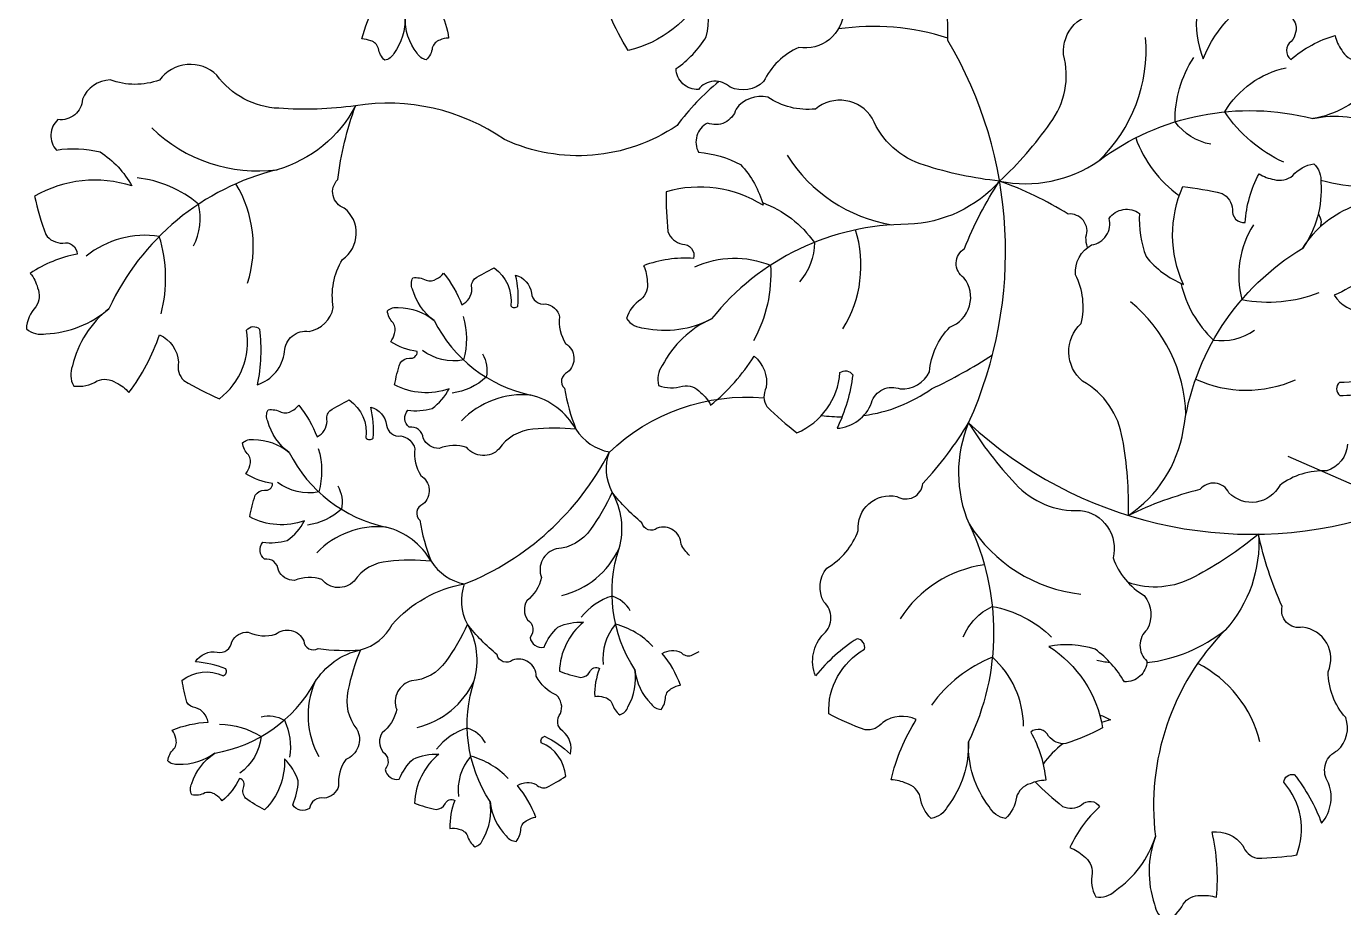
# Model space of a CAD drawing. Header units: millimetres. Extents: x 228.39 to 232.01, y 86.87 to 92.76.
# Drawn here: x 228.5864 to 228.919, y 88.8404 to 89.063 of the extents above; entities that cross this region are included whole.
import ezdxf

# ---------------------------------------------------------------- set-up
doc = ezdxf.new("R2010")
doc.units = ezdxf.units.MM
for name, color, linetype in [('62', 62, 'Continuous'), ('63', 63, 'Continuous'), ('CauleArvore', 253, 'Continuous')]:
    doc.layers.add(name, color=color, linetype=linetype)

msp = doc.modelspace()

# ---------------------------------------------------------------- linework, layer by layer
at = {"layer": '62'}
for points in [[(228.8191162087073, 89.06004232557042, 0.1141174530393284), (228.7914414783483, 89.06234564003071, -0.2620553651360283)], [(228.8854746218745, 89.03321239345765, -0.1876286218963192), (228.8764868552339, 89.03888289260424, -0.1520058651265381), (228.8811667088877, 89.05510764342274)], [(228.9038969788414, 89.02871644279392, -0.1413864367129372), (228.8890396367181, 89.04142023810618, -0.210122964771746), (228.9045430835892, 89.05254571720994, -0.210122964771746)], [(228.7612958085238, 89.04907361744876, 0.0624996626209866), (228.7507146656783, 89.03795690576494, -0.2620553651360283), (228.7071529217343, 89.03441707915654, 0.1928727074293483), (228.6695288516329, 89.0429547205724)], [(228.6695288516329, 89.0429547205724, -0.2043996860364353), (228.6497364057127, 89.02680759916473, 0.2279428046577944), (228.6072803936542, 88.99169888295765, 0.2279428046577944)], [(228.8321504698714, 89.02392094293582, 0.2043996860364329), (228.8571772709915, 89.02903266191753, -0.2279428046577942), (228.9112269367278, 89.03969889590233, -0.2279428046577942)], [(228.6285965100454, 89.00753806274284, 0.1876286218963192), (228.629891518688, 89.01808592804214, 0.152005865126538), (228.6143659667959, 89.02472677194865)], [(228.8321504698714, 89.02392094293582, -0.2043996860364367), (228.8090580321735, 89.01300262042615, 0.2279428046577933), (228.7594098867405, 88.98912383133003)], [(228.7722719607824, 89.01848823717317, -0.1487400713347152), (228.7854062299228, 89.00843643656897, -0.1876286218963192), (228.7816147116085, 88.99850875312171, -0.1876286218963192)], [(228.8962500904893, 89.01288277790134, 0.2101229647717458), (228.8933570442856, 88.99402108566986, 0.1413864367129372), (228.9128282109262, 88.9957533385259)], [(228.8646931616524, 88.93946457629461, 0.2043996860364367), (228.8785452874486, 88.96092591493374, -0.2279428046577933), (228.9087281836997, 89.00701417469172)], [(228.7552281916439, 89.00226372249843, -0.2101229647717458), (228.7743063811771, 89.00265848103801, -0.1413864367129372), (228.7700358588924, 88.98358258866783)], [(228.877930742983, 88.99811367333062, 0.1487400713347152), (228.8861734716692, 88.98377473525815, 0.1876286218963192), (228.8965126096954, 88.98623171198396, 0.1876286218963192)], [(228.6966935161339, 88.9896862376382, -0.1413864367129372), (228.6968240597473, 88.978740096991, -0.210122964771746), (228.686416963401, 88.9811658961445, -0.210122964771746)], [(228.7015970565021, 88.98026685066078, -0.1876286218963192), (228.7025246438659, 88.97438842876862, -0.1520058651265381), (228.6939631486239, 88.97037322982372)], [(228.7978706230678, 88.9647174793233, 0.1197327725187678), (228.8150062340769, 88.97143740361447, 0.03023788206227329), (228.8303628895742, 88.9800092347037, -0.1841083703680773)], [(228.6970683547069, 88.92215801884876, 0.1802530025354734), (228.7335386919186, 88.95535187857469, -0.2173875366482725), (228.7726805969625, 88.96916029091898, 0.2835782542006574)], [(228.787199447258, 88.96473777783214, 0.03334307076131927), (228.7923792253598, 88.96436136247495, 0.03023788206227329)], [(228.8243399935249, 88.96288339366741, 0.2043996860364353), (228.8244418027222, 88.93734009552203, -0.2279428046577944), (228.8242955362868, 88.88224823115212, -0.2279428046577944)], [(228.6601337265492, 88.95634063460295, -0.1413864367129372), (228.6602642701626, 88.94539449395575, -0.210122964771746), (228.6498571738163, 88.94782029310926, -0.210122964771746)], [(228.7400710513572, 88.9005365828331, -0.2279428046577942), (228.7360862809596, 88.9311297179093, 0.2043996860364329), (228.7343329722762, 88.94532621889697, -0.2049975904848279), (228.7336281442915, 88.955503621884, -0.2049975904848279)], [(228.6650372669174, 88.94692124762554, -0.1876286218963192), (228.6659648542812, 88.94104282573338, -0.1520058651265381), (228.6574033590392, 88.93702762678848)], [(228.8975188443933, 88.93473544985201, -0.2043996860364329), (228.8891695338689, 88.9105950385253, 0.2279428046577942), (228.8715079419733, 88.85841072014001, 0.2279428046577942)], [(228.6339788247696, 88.8794276822904, 0.2279428046577928), (228.6591894977117, 88.89721082820783, -0.2043996860364349), (228.6708234464858, 88.9055334460384, 0.2049975904848281), (228.6787899197633, 88.91190617053954, -0.1730102318134612), (228.6970683547069, 88.92215801884876, -0.1730102318134612)], [(228.7035112617725, 88.86719097979784, -0.2279428046577942), (228.6995264913749, 88.89778411487404, 0.2043996860364329), (228.6977731826915, 88.91198061586172, -0.2049975904848279), (228.6970683547069, 88.92215801884876, -0.2049975904848279)], [(228.7389179917327, 88.91536354716465, 0.1876286218963192), (228.7343040251688, 88.91912221379086, 0.1520058651265381), (228.7265271721213, 88.91374247587677)], [(228.8229880213561, 88.90877268852594, -0.1876286218963192), (228.8303117982184, 88.91647313021632, -0.152005865126538), (228.8453029247173, 88.90870076277535)], [(228.7445923270806, 88.90638738553889, 0.1413864367129372), (228.7351975351392, 88.91200636418993, 0.210122964771746), (228.7320590868919, 88.90179155638495, 0.210122964771746)], [(228.6352227645661, 88.88671647095877, -0.1413864367129372), (228.6457190439641, 88.88360790931353, -0.210122964771746), (228.6403274279907, 88.87438171654033, -0.210122964771746)], [(228.6456702665231, 88.8886189067742, -0.1876286218963192), (228.6515603823395, 88.88776873153942, -0.1520058651265381), (228.6528675196857, 88.87840324087935)], [(228.702358202148, 88.8820179441294, 0.1876286218963192), (228.6977442355841, 88.88577661075561, 0.1520058651265381), (228.6899673825366, 88.88039687284153)], [(228.7080325374959, 88.87304178250365, 0.1413864367129372), (228.6986377455545, 88.87866076115468, 0.210122964771746), (228.6954992973072, 88.8684459533497, 0.210122964771746)]]:
    msp.add_lwpolyline(points, format="xyb", dxfattribs=at)
for centre, radius, start, end in [((228.7141505119764, 89.06022993222435), 0.1049658643867444, 359.5821735404677, 54.45095799120666), ((228.7287015979382, 89.00613995358698), 0.1049658643867444, 335.6631018363221, 30.53188628706008), ((228.8305040241224, 89.05702850001673), 0.03866819170092113, 313.614132344748, 4.746641409419472), ((228.644931461826, 89.06517609618591), 0.03866819170092113, 226.0055660181356, 277.1380750828056), ((228.8953033451905, 89.04510040893088), 0.03055347511947142, 199.6128700170281, 234.4005470104001), ((228.8112969638474, 89.05100349148537), 0.03866819170092113, 212.1024550352077, 260.4901109255426), ((228.6131718361617, 89.0074477881775), 0.03055347511947142, 342.2726280196243, 31.13933741052608), ((228.6164215853731, 88.986533359966), 0.02370610377805731, 81.35543052559544, 128.8215374822393), ((228.5863382993846, 88.99943931049575), 0.03525592437372765, 345.1893495015026, 17.37937132104682), ((228.7665967849852, 89.0025976511607), 0.03055347511947142, 328.3695170366965, 17.23622642759876), ((228.8405789519971, 88.9636893165848), 0.03866819170092113, 1.975074499317318, 50.36273038965277), ((228.7211628716315, 89.00471372386468), 0.03559504258891227, 206.6972816068433, 258.060352377721), ((228.8944282974645, 89.00165613579036), 0.03055347511947142, 245.2289589972623, 294.095668388164), ((228.7118474768743, 88.94832266516303), 0.02165418735251583, 84.82956208829077, 135.9620711529593), ((228.7093474174233, 88.95221417360781), 0.01822652723244424, 29.65507171034712, 75.86352789572805), ((228.8958857242951, 89.03968860895264), 0.1049658643867444, 227.0304562442677, 286.8020835885392), ((228.7361000087672, 88.96822996286689), 0.01296417636406003, 212.6682055185941, 259.0081804686739), ((228.6846030820468, 88.97136812082944), 0.03559504258891227, 206.6972816068433, 258.060352377721), ((228.6752876872896, 88.91497706212778), 0.02165418735251583, 84.82956208829077, 135.9620711529593), ((228.6727876278385, 88.91886857057257), 0.01822652723244424, 29.65507171034712, 75.86352789572805), ((228.8571270441987, 88.95800175177327), 0.03866819170092113, 212.2986277218999, 263.4311367865714), ((228.7164656720638, 88.94029135184955), 0.02165418735251583, 283.8377702129154, 334.9702792775901), ((228.6995402191825, 88.93488435983164), 0.01296417636406003, 212.6682055185941, 259.0081804686739), ((228.832716444284, 88.8968024545579), 0.03055347511947142, 98.29736539418016, 147.1640747850824), ((228.8649130550459, 88.9407090267124), 0.03866819170092113, 276.5737147846837, 308.8510530801119), ((228.8435766259246, 88.87099100621643), 0.03525592437372765, 112.0573314836596, 144.2473533032041), ((228.8144993473376, 88.88602694732177), 0.02370610377805731, 0.6151653224673972, 48.08127227911143), ((228.8649130550459, 88.9407090267124), 0.03866819170092113, 257.7185440154414, 262.7330235547149), ((228.8682411072727, 88.87490511014033), 0.03055347511947142, 13.98560601692947, 62.85231540783141), ((228.6792168671239, 88.88897624841753), 0.02165418735251583, 157.6491857757407, 208.7816948404098), ((228.6799058824791, 88.90694574881431), 0.02165418735251583, 283.8377702129154, 334.9702792775901)]:
    msp.add_arc(centre, radius, start, end, dxfattribs=at)
at = {"layer": '63'}
for points in [[(228.854366124917, 89.00714500855504, -0.08379440785387525), (228.8539703358732, 89.00979329171787, 0.5541101838924969), (228.8494486501538, 89.01559603449884, 0.05360560279891149), (228.8321504698714, 89.02392094293582, 0.05303807838268959), (228.8449236272586, 89.03852596227668, 0.2299676780149515), (228.8483143135344, 89.05592412203349, -0.453009155801419), (228.8584515077965, 89.06637689841699, 0.1775881189196565), (228.8662662276584, 89.07599174050483, -0.3028472262875298), (228.8744968816027, 89.07836307051254, 0.4445358973400413), (228.8823863545481, 89.07988967500461, -0.4200628682774436), (228.8885975411031, 89.07531441927766, 0.1027662192553072), (228.8819867091462, 89.06649025167583, 0.1249756271620583), (228.8835724268401, 89.05484297589697, -0.2129696122085104), (228.9011076298223, 89.07222107393042, -0.03433418913963267), (228.9067989218752, 89.06392530859951, -0.263361124047625), (228.905785126529, 89.05922530668147, 0.4961733732722903), (228.9056836084633, 89.05463949953081, -0.105188829234163), (228.9168874317294, 89.06072197969445, 0.1018354407082667), (228.9185332457045, 89.05701014394307, 0.2548810045278109), (228.9225510981206, 89.05430448968106, -0.1744881383592944)], [(228.7927522793419, 89.06686488834042, -0.4530091558014004), (228.7814591594868, 89.05767311562946, 0.1775881189196833), (228.7725707582076, 89.04904111947597, -0.3028472262875391), (228.7641187980816, 89.04765142872449, 0.4445358973400543), (228.7561047322608, 89.04706062109854, -0.4200628682774251), (228.7504729854036, 89.05233273933739, 0.1027662192553072), (228.758073077908, 89.06032070697323, 0.1249756271620594), (228.7578642727773, 89.07207357615869, -0.2129696122085123), (228.7384120088054, 89.0568718966048, -0.03433418913963757), (228.7337329028072, 89.0657778774443, -0.2633611240476315)], [(228.6908315057877, 89.06684895905777, -0.105188829234163), (228.6930313282197, 89.06005721777254, 0.1018354407082667), (228.690819086682, 89.05953173581317, 0.2548810045278109), (228.6889175643818, 89.05759719963886, -0.1744881383592944), (228.6874055717159, 89.05456654568997, -0.2361518438993939), (228.6850796300186, 89.05623246489355, -0.172045804718615), (228.6820378255287, 89.06532910817346, -0.1720458047186181), (228.6791913874429, 89.05616945295391, -0.2361518438993874), (228.6769016293798, 89.05445413969241, -0.174488138359288), (228.6753251264366, 89.05745174267638, 0.2548810045278096), (228.6733826401824, 89.0593451429036, 0.1018354407082642), (228.6711596598621, 89.05982316215598, -0.08115707204633878), (228.674621135905, 89.06840443242808, 0.2683901017028241)], [(228.9262017804176, 89.04801311059141, -0.172045804718615), (228.9112269367278, 89.03969889590233, -0.1720458047186181), (228.928237625083, 89.03769674927646, -0.2361518438993874)], [(228.9200384294609, 88.95743910269385, -0.302847226287535), (228.9147497916847, 88.95070135968682, 0.1775881189196651), (228.9029039918691, 88.94706927190944, -0.5077713489282355), (228.8900519397876, 88.94517679589543, 0.5541101838924959), (228.8827421482717, 88.946004088783, 0.05360560279891149), (228.8646931616524, 88.93946457629461, 0.05303807838268965), (228.8631897522807, 88.95880882349755, 0.2299676780149539), (228.8531274832683, 88.97340140581412, -0.4530091558014004), (228.8527477958757, 88.98795747256014, 0.1775881189196833), (228.8513424700699, 89.000267634796, -0.3028472262875391), (228.8554047890447, 89.00780848586889, 0.4445358973400543), (228.8598321638835, 89.01451465144001, -0.4200628682774251), (228.8674464510962, 89.01575337401992, 0.1027662192553072), (228.8691287809287, 89.00485664059374, 0.1249756271620594), (228.8785618796261, 88.9978430692754, -0.2129696122085123), (228.8784075097407, 89.02253026848527, -0.03433418913963757), (228.888317083477, 89.02079508088143, -0.2633611240476315), (228.8909669177012, 89.01678307669177, 0.4961733732723008), (228.8941732443674, 89.01350292388274, -0.1051888292341653), (228.8976629399193, 89.02576441831344, 0.1018354407082685), (228.9014668597746, 89.02434434013948, 0.2548810045278082), (228.9062108451661, 89.0253232709989, -0.1744881383592801), (228.9114668562981, 89.02831538456613, -0.2361518438994192), (228.9132606155707, 89.02353171599675, -0.1720458047186142), (228.9087281836997, 89.00701417469172, -0.1720458047186181), (228.9220573978184, 89.01777076152986, -0.2361518438993757)], [(228.9244495045851, 89.02240222122042, -0.05521114289692754), (228.9132916809248, 89.0240614913495, 0.2683901017028241)], [(228.9126238340969, 89.01569486357297, -0.1165430605391474), (228.9133281185653, 89.01356343403808, -0.004008262913707361), (228.9131512412681, 89.0124009772135, -0.2816703646801006)], [(228.9303382758044, 89.00436555712471, -0.08115707204633917), (228.9166718279957, 88.9950784039491, 0.2683901017028146), (228.9241393699797, 88.99106044513447, -0.263361124047613)], [(228.934427429712, 88.98184498156643, -0.2816703646801013), (228.917946250267, 88.97308146854738, 0.4476480907887236), (228.9180572719637, 88.96980163084123, 0.08047336285184782), (228.9319737033882, 88.97194307376473, -0.2990547326261498)], [(228.7538632820918, 88.92937385699221, -0.08789902130899625), (228.751744678647, 88.93217914358604, 0.5077713489282268), (228.7457261665208, 88.9362656598859, -0.5541101838924969), (228.7418390791776, 88.9376301338415, -0.05360560279891149), (228.7343329722762, 88.94532621889697, -0.05303807838268959), (228.7288603055212, 88.93593964239842, -0.2299676780149515), (228.7202305269968, 88.93103477150656, 0.453009155801419), (228.7164914184424, 88.92378842375103, -0.1775881189196565), (228.7127825859554, 88.91792439130522, 0.3028472262875298), (228.7129928345346, 88.91313235143907, -0.4445358973400413), (228.7135905709464, 88.90867217060033, 0.4200628682774436), (228.7171276394837, 88.90619183842414, -0.1027662192553072), (228.7206316440871, 88.91127573461671, -0.1249756271620583), (228.727097012583, 88.91251275942344, 0.2129696122085104), (228.7210022943872, 88.90010357529168, 0.03433418913963267), (228.7264214182474, 88.89856321232743, 0.263361124047625), (228.7287352391297, 88.89994015629911, -0.4961733732722903), (228.731151262243, 88.90081248384594, 0.105188829234163), (228.7299222663255, 88.8937799496333, -0.1018354407082667), (228.7321862376461, 88.8935688151511, -0.2548810045278109), (228.7343394733099, 88.89191902927286, 0.1744881383592944), (228.7362601994633, 88.88912944216659, 0.2361518438993939), (228.7383304778365, 88.89110409125684, 0.172045804718615), (228.7400710513572, 88.9005365828331, 0.1720458047186181), (228.7441697338413, 88.89186465712932, 0.2361518438993874), (228.746676755434, 88.89048620353718, 0.174488138359288), (228.7478188304984, 88.89367472195912, -0.2548810045278096), (228.7494776235927, 88.89582102639656, -0.1018354407082642), (228.7516119758012, 88.89660504461082, 0.08115707204633878), (228.7469851288841, 88.90461830259271, -0.2683901017028241), (228.7517293960463, 88.90482405289643, 0.2633611240475965), (228.7543187292207, 88.9040857470732, 0.01359188383691224), (228.7562837346601, 88.90514530607052, 0.2816703646801006)], [(228.9065532812639, 88.87401935562394, -0.08047336285184804), (228.9134510309084, 88.86174442624619, 0.299054732626132), (228.9149019145803, 88.8724827577355, -0.4445358973400594), (228.9175062158052, 88.88008485742972, 0.3028472262875131), (228.9195478213214, 88.88840343406716, -0.1775881189196616), (228.9151005342367, 88.89996789136006, 0.5077713489282268), (228.9086633000731, 88.91125145128119, -0.5541101838924969), (228.9035035841594, 88.91649499943269, -0.05360560279891149), (228.8975188443933, 88.93473544985201, -0.05303807838268959), (228.8813650078073, 88.92398771971303, -0.2180849490682808), (228.8645289929559, 88.92257698777298, 0.453009155801419)], [(228.8574250241762, 88.88912344066111, -0.03141369572532032), (228.860120922683, 88.88781226546843, 0.01899843887319681), (228.8579070919291, 88.88718353850284, 0.03433418913963267)], [(228.8480960545694, 88.8818197178676, 0.05910347658363043), (228.8431440437537, 88.87668000420224, 0.03433418913963267)], [(228.8411248736839, 88.87216419531696, 0.03174146131471042), (228.8480713548448, 88.86597727625737, 0.263361124047625), (228.8528637115336, 88.86636601318725, -0.4961733732722903), (228.8574232338435, 88.8658653242161, 0.105188829234163), (228.8499241320197, 88.85555582895421, -0.1018354407082667), (228.8533881041508, 88.85343749815829, -0.2548810045278109), (228.8555435407238, 88.84909954977195, 0.1744881383592944), (228.8564301339679, 88.84311687904408, 0.2361518438993939), (228.8613018872091, 88.84465541005335, 0.172045804718615), (228.8715079419733, 88.85841072014001, 0.1720458047186181), (228.8712622130706, 88.84128437415683, 0.2361518438993874), (228.874198200951, 88.83710334169152, 0.174488138359288), (228.8785359887158, 88.84131783975482, -0.2548810045278096), (228.8828829299446, 88.84345508213141, -0.1018354407082642), (228.8869214094204, 88.84303423559214, 0.08115707204633878), (228.8858024947036, 88.85951971525377, -0.2683901017028241), (228.893570997801, 88.85611993056283, 0.2633611240475965), (228.8971422086823, 88.85290057474616, 0.03433418913963283), (228.9071702824738, 88.8537057229872, 0.2816703646801006), (228.9039031250142, 88.87208381098532, -0.447648090788793), (228.9065532812639, 88.87401935562394, -0.08047336285184804)]]:
    msp.add_lwpolyline(points, format="xyb", dxfattribs=at)
for points in [[(228.5983684462928, 88.97215869196721, 0.1744881383592826), (228.6042739793192, 88.9734637116197, -0.2548810045278165), (228.6090953598564, 88.97299681469565, -0.1018354407082663), (228.6123096382716, 88.97051591918077, 0.08115707204633889), (228.6200236154152, 88.98512815947599, -0.268390101702822), (228.6248450737241, 88.97815236446075, 0.2633611240476109), (228.6261907738835, 88.97353642575727, 0.034334189139633), (228.6351448144015, 88.96894995804676, 0.2816703646800977), (228.6420261752311, 88.9863014798666, -0.4476480907887908), (228.6452980889418, 88.98655493965713, -0.0804733628518486), (228.6447134570025, 88.9724868535441, 0.2990547326261485), (228.6515924703105, 88.98085918909115, -0.4445358973400563), (228.657804081517, 88.98595724664769, 0.3028472262875256), (228.6639136383392, 88.99196059452971, -0.1775881189196615), (228.6662093894811, 89.00413616686075, 0.5077713489282397), (228.6666646507006, 89.01711882627214, -0.5541101838924329), (228.6650316676727, 89.02429174980148, -0.0536056027989116), (228.6695288516329, 89.0429547205724, -0.05303807838268965), (228.6501372124335, 89.04230320791089, -0.229967678014949), (228.6345185772952, 89.0506847920548, 0.4530091558014059), (228.620010214982, 89.04944759173989, -0.1775881189196614), (228.6076201358852, 89.04947881463451, 0.3028472262875249), (228.6005764045247, 89.04460513851909, -0.4445358973400437), (228.5944026998373, 89.03946124164385, 0.420062868277418), (228.5940161902248, 89.03175654088994, -0.1027662192553043), (228.6050322871685, 89.03129324708225, -0.1249756271620578), (228.6130488910405, 89.0226962943644, 0.2129696122085104), (228.5884969029594, 89.0201114314751, 0.03433418913963278), (228.5913205438166, 89.01045547062358, 0.2633611240475967), (228.595601708765, 89.00826699496277, -0.4961733732722993), (228.5992172638637, 89.00544428448006, 0.1051888292341508), (228.587418503293, 89.00061608919462, -0.1018354407082692), (228.5892517459047, 88.99699315532652, -0.2548810045278139), (228.5888050538558, 88.9921698608885, 0.1744881383592873), (228.5864143949502, 88.98661439991609, 0.2361518438993992), (228.5913675076774, 88.98536230901605, 0.1720458047186156), (228.6072803936542, 88.99169888295765, 0.1720458047186174), (228.598068644433, 88.97725880727519, 0.2361518438993921)], [(228.7424406369052, 88.98679645739072, 0.1720458047186142), (228.7594098867405, 88.98912383133003, 0.1720458047186181), (228.7469983379145, 88.9773202062442, 0.2361518438993757), (228.7460638970838, 88.97229747017272, 0.1744881383592802), (228.7521099893865, 88.97214527133521, -0.2548810045278265), (228.7566779337001, 88.97053356795978, -0.1018354407082649), (228.759201933371, 88.96735302493272, 0.08115707204633917), (228.7702009575364, 88.97968365659645, -0.2683901017028146), (228.7732050144346, 88.97175372478897, 0.263361124047613), (228.7734021689948, 88.96694967138453, 0.034334189139631), (228.7809918469994, 88.96034608785413, 0.2816703646801013), (228.7918408442641, 88.97553581117894, -0.4476480907887236), (228.7950778036553, 88.9749956675915, -0.08047336285184782), (228.7911300091543, 88.96148020385675, 0.2990547326261498), (228.7998192020684, 88.96795436427378, -0.4445358973400735), (228.807073799501, 88.97141053567015, 0.302847226287535), (228.8144468562296, 88.9757699972004, -0.1775881189196651), (228.8196009053918, 88.98703724229969, 0.5077713489282355), (228.8231623121496, 88.99953016389858, -0.5541101838924959), (228.8233006853509, 89.0068853198034, -0.05360560279891149), (228.8321504698714, 89.02392094293582, -0.05303807838268965), (228.8131703931106, 89.02794795494779, -0.2299676780149539), (228.8000232636243, 89.0398368448293, 0.4530091558014004), (228.7856426710504, 89.04212197039556, -0.1775881189196833), (228.773623080953, 89.04512937605237, 0.3028472262875391), (228.7656146561681, 89.04209095494585, -0.4445358973400543), (228.7583858404179, 89.0385811789585, 0.4200628682774251), (228.7561593629408, 89.03119507027859, -0.1027662192553072), (228.7667414055178, 89.02809839336248, -0.1249756271620594), (228.7724574682073, 89.01782706623284, 0.2129696122085123), (228.7480036762126, 89.0212173010292, 0.03433418913963757), (228.7484244525903, 89.01116576010772, 0.2633611240476315), (228.752054345547, 89.00801271774259, -0.4961733732723008), (228.7548857343172, 89.00440395468952, 0.1051888292341653), (228.7422725145051, 89.00255222396116, -0.1018354407082685), (228.7431815281448, 88.99859493669729, -0.2548810045278082), (228.7415889778376, 88.99402027971108, 0.1744881383592801), (228.7379334866988, 88.98920200396624, 0.2361518438994192)], [(228.7105409709719, 88.99233160248535, 0.08047336285184804), (228.7099432746123, 89.00019384453968, -0.299054732626132), (228.7139542306097, 88.99564036797663, 0.4445358973400594), (228.7175287052952, 88.99290657342424, -0.3028472262875131), (228.7210634697815, 88.98966415294403, 0.1775881189196616), (228.7225824394098, 88.98289399443698, -0.5077713489282268), (228.723086860734, 88.97563674545337, 0.5541101838924969), (228.7223108475221, 88.97159087834184, 0.05360560279891149), (228.7251866297365, 88.96123224703017, 0.05303807838268959), (228.7143211876304, 88.96122402434666, 0.2299676780149515), (228.7057410667597, 88.95623279587153, -0.453009155801419), (228.6975973859477, 88.95664625857475, 0.1775881189196565), (228.6906636330392, 88.95639055259684, -0.3028472262875298), (228.6866277601391, 88.95898276795786, 0.4445358973400413), (228.683073619208, 88.96174294624451, -0.4200628682774436), (228.6827091585528, 88.96604760302215, 0.1027662192553072), (228.6888656274407, 88.96651870766993, 0.1249756271620583), (228.6931869798745, 88.97148430262955, -0.2129696122085104), (228.6793962725934, 88.97245889658981, -0.03433418913963267), (228.6807909182051, 88.97791733822554, -0.263361124047625), (228.6831448778594, 88.97922447850989, 0.4961733732722903), (228.6851141209611, 88.98087378279939, -0.105188829234163), (228.6784178762398, 88.98334911612027, 0.1018354407082667), (228.6793742264714, 88.98541201169323, 0.2548810045278109), (228.6790314860471, 88.98810287517348, -0.1744881383592944), (228.6775866882516, 88.9911661323468, -0.2361518438993939), (228.6803347212237, 88.99196212628941, -0.172045804718615), (228.6893625202405, 88.98872170371979, -0.1720458047186181), (228.6839293342999, 88.9966262583595, -0.2361518438993874), (228.6839990613812, 88.9994864034094, -0.174488138359288), (228.687329302339, 88.99886957252266, 0.2548810045278096), (228.6900187061755, 88.99922358420599, 0.1018354407082642), (228.6917699391118, 89.00067386938944, -0.08115707204633878), (228.696368177546, 88.99264416085296, 0.2683901017028241), (228.6989324744298, 88.99664100780845, -0.2633611240475965), (228.6995968687701, 88.9992502839413, -0.03433418913963283), (228.7045199881917, 89.00198935616271, -0.2816703646801006), (228.7087049062146, 88.99241054523571, 0.447648090788793)], [(228.6739811813872, 88.9589859994501, 0.08047336285184804), (228.6733834850276, 88.96684824150444, -0.299054732626132), (228.677394441025, 88.96229476494139, 0.4445358973400594), (228.6809689157105, 88.95956097038899, -0.3028472262875131), (228.6845036801968, 88.95631854990879, 0.1775881189196616), (228.6860226498252, 88.94954839140172, -0.5077713489282268), (228.6865270711493, 88.94229114241813, 0.5541101838924969), (228.6857510579374, 88.9382452753066, 0.05360560279891149), (228.6886268401518, 88.92788664399492, 0.05303807838268959), (228.6777613980456, 88.92787842131142, 0.2299676780149515), (228.669181277175, 88.92288719283628, -0.453009155801419), (228.661037596363, 88.9233006555395, 0.1775881189196565), (228.6541038434545, 88.9230449495616, -0.3028472262875298), (228.6500679705544, 88.92563716492262, 0.4445358973400413), (228.6465138296233, 88.92839734320927, -0.4200628682774436), (228.6461493689681, 88.9327019999869, 0.1027662192553072), (228.652305837856, 88.93317310463469, 0.1249756271620583), (228.6566271902898, 88.9381386995943, -0.2129696122085104), (228.6428364830087, 88.93911329355457, -0.03433418913963267), (228.6442311286204, 88.9445717351903, -0.263361124047625), (228.6465850882747, 88.94587887547465, 0.4961733732722903), (228.6485543313764, 88.94752817976415, -0.105188829234163), (228.641858086655, 88.95000351308502, 0.1018354407082667), (228.6428144368867, 88.95206640865797, 0.2548810045278109), (228.6424716964623, 88.95475727213824, -0.1744881383592944), (228.6410268986669, 88.95782052931155, -0.2361518438993939), (228.643774931639, 88.95861652325416, -0.172045804718615), (228.6528027306558, 88.95537610068455, -0.1720458047186181), (228.6473695447152, 88.96328065532425, -0.2361518438993874), (228.6474392717965, 88.96614080037415, -0.174488138359288), (228.6507695127543, 88.96552396948742, 0.2548810045278096), (228.6534589165908, 88.96587798117075, 0.1018354407082642), (228.6552101495271, 88.9673282663542, -0.08115707204633878), (228.6598083879613, 88.95929855781772, 0.2683901017028241), (228.6623726848451, 88.9632954047732, -0.2633611240475965), (228.6630370791854, 88.96590468090605, -0.03433418913963283), (228.6679601986069, 88.96864375312747, -0.2816703646801006), (228.6721451166299, 88.95906494220047, 0.447648090788793)], [(228.8148652179774, 88.86295286988836, -0.1744881383592826), (228.8121217751646, 88.86834285301927, 0.2548810045278165), (228.808698514845, 88.8717699497216, 0.1018354407082663), (228.804740661469, 88.87267649532973, -0.08115707204633889), (228.8111259723992, 88.88791627269498, 0.268390101702822), (228.8026756661369, 88.88720881217102, -0.2633611240476109), (228.798255829993, 88.88531597105397, -0.034334189139633), (228.7890257441591, 88.8893179759459, -0.2816703646800977), (228.798055574686, 88.90565476256344, 0.4476480907887908), (228.7961729258348, 88.90834275335558, 0.0804733628518486), (228.7856791387245, 88.89895482102352, -0.2990547326261485), (228.78777559411, 88.9095859875362, 0.4445358973400563), (228.787767187556, 88.91762179701384, -0.3028472262875256), (228.7885227885323, 88.92615385054867, 0.1775881189196615), (228.7964679901456, 88.9356611533322, -0.5077713489282397), (228.8062056526724, 88.94425967859435, 0.5541101838924329), (228.8127828061367, 88.94755490511692, 0.0536056027989116), (228.8243399935249, 88.96288339366741, 0.05303807838268965), (228.836154874288, 88.9474928533215, 0.229967678014949), (228.8525495499933, 88.94075435757962, -0.4530091558014059), (228.8608101070391, 88.92876325925947, 0.1775881189196614), (228.8687047140738, 88.91921390249256, -0.3028472262875249), (228.8694150002765, 88.91067795709284, 0.4445358973400437), (228.8693639247123, 88.90264230553757, -0.420062868277418), (228.8636588984259, 88.8974495723017, 0.1027662192553043), (228.8563033797797, 88.90566330339493, 0.1249756271620578), (228.8445713723821, 88.90639373894659, -0.2129696122085104), (228.8581710595207, 88.8857896096366, -0.03433418913963278), (228.8489198536695, 88.88183667174735, -0.2633611240475967), (228.8445101305803, 88.88375295494917, 0.4961733732722993), (228.8400333832029, 88.88475228775641, -0.1051888292341508), (228.8437993107276, 88.8725727963632, 0.1018354407082692), (228.8398366995052, 88.87168727923427, 0.2548810045278139), (228.8363952899963, 88.86827840792326, -0.1744881383592873), (228.8336232657327, 88.8629030681107, -0.2361518438993992), (228.8295098994186, 88.86593312997071, -0.1720458047186156), (228.8242955362868, 88.88224823115212, -0.1720458047186174), (228.8189946155475, 88.865961047579, -0.2361518438993921)], [(228.6367857100006, 88.90072743674399, 0.08047336285184804), (228.6290977363858, 88.9024787655989, -0.299054732626132), (228.6346327945363, 88.90496574129116, 0.4445358973400594), (228.63830043742, 88.90757321087102, -0.3028472262875131), (228.6424422814993, 88.90999250377733, 0.1775881189196616), (228.6493590272702, 88.9094439211645, -0.5077713489282268), (228.6564414511964, 88.90778218261346, 0.5541101838924969), (228.6600775705968, 88.90584572375894, 0.05360560279891149), (228.6708234464858, 88.9055334460384, 0.05303807838268959), (228.6676218587251, 88.89515039563956, 0.2299676780149515), (228.6698559731053, 88.8854788100001, -0.453009155801419), (228.667055471904, 88.87782063256697, 0.1775881189196565), (228.6652516703348, 88.8711207359378, -0.3028472262875298), (228.6615830011226, 88.8680306361408, 0.4445358973400413), (228.6578961579595, 88.86545038626473, -0.4200628682774436), (228.6536759220528, 88.8663737011808, 0.1027662192553072), (228.655044341314, 88.8723946211672, 0.1249756271620583), (228.6515767580227, 88.87798989473313, -0.2129696122085104), (228.646572139985, 88.86510241092137, -0.03433418913963267), (228.6417692078864, 88.86804714600781, -0.263361124047625), (228.6412157073512, 88.87068217521721, 0.4961733732722903), (228.6402216724075, 88.87305072278139, -0.105188829234163), (228.6358788470157, 88.86738443334, 0.1018354407082667), (228.6341904862443, 88.86890745067946, 0.2548810045278109), (228.6315184512495, 88.86937483302184, -0.1744881383592944), (228.6281651122774, 88.8688993302161, -0.2361518438993939), (228.6282163522346, 88.8717598661867, -0.172045804718615), (228.6339788247696, 88.8794276822904, -0.1720458047186181), (228.6248221155432, 88.87657178144131, -0.2361518438993874), (228.6221101873956, 88.87748322935252, -0.174488138359288), (228.6236831844434, 88.88048267354559, 0.2548810045278096), (228.6241393673042, 88.88315664334073, 0.1018354407082642), (228.6232710751233, 88.88525812201038, -0.08115707204633878), (228.6323007263221, 88.88727936299232, 0.2683901017028241), (228.6292396645323, 88.8909098319445, -0.2633611240475965), (228.6269430647482, 88.89231531094072, -0.03433418913963283), (228.6257804062731, 88.89782782821898, -0.2816703646801006), (228.6361679513364, 88.89899661613404, 0.447648090788793)], [(228.7172844351203, 88.88367909189152, -0.08047336285184804), (228.7237789072438, 88.87920763542894, 0.299054732626132), (228.7218610590003, 88.88496469847688, -0.4445358973400594), (228.7212963536812, 88.88942918163117, 0.3028472262875131), (228.7202720813802, 88.89411519452031, -0.1775881189196616), (228.7151848890623, 88.8988335405508, 0.5077713489282268), (228.7091663769361, 88.90292005685066, -0.5541101838924969), (228.7052792895929, 88.90428453080624, -0.05360560279891149), (228.6977731826915, 88.91198061586172, -0.05303807838268959), (228.6923005159365, 88.90259403936318, -0.2299676780149515), (228.6836707374121, 88.89768916847132, 0.453009155801419), (228.6799316288577, 88.89044282071579, -0.1775881189196565), (228.6762227963707, 88.88457878826998, 0.3028472262875298), (228.6764330449499, 88.87978674840383, -0.4445358973400413), (228.6770307813617, 88.87532656756508, 0.4200628682774436), (228.680567849899, 88.87284623538889, -0.1027662192553072), (228.6840718545024, 88.87793013158146, -0.1249756271620583), (228.6905372229982, 88.87916715638819, 0.2129696122085104), (228.6844425048025, 88.86675797225644, 0.03433418913963267), (228.6898616286626, 88.86521760929219, 0.263361124047625), (228.692175449545, 88.86659455326387, -0.4961733732722903), (228.6945914726583, 88.8674668808107, 0.105188829234163), (228.6933624767408, 88.86043434659804, -0.1018354407082667), (228.6956264480615, 88.86022321211586, -0.2548810045278109), (228.6977796837252, 88.85857342623761, 0.1744881383592944), (228.6997004098786, 88.85578383913135, 0.2361518438993939), (228.7017706882519, 88.85775848822158, 0.172045804718615), (228.7035112617725, 88.86719097979784, 0.1720458047186181), (228.7076099442565, 88.85851905409407, 0.2361518438993874), (228.7101169658493, 88.85714060050194, 0.174488138359288), (228.7112590409137, 88.86032911892386, -0.2548810045278096), (228.712917834008, 88.86247542336132, -0.1018354407082642), (228.7150521862166, 88.86325944157558, 0.08115707204633878), (228.7104253392994, 88.87127269955745, -0.2683901017028241), (228.7151696064616, 88.87147844986119, 0.2633611240475965), (228.717758939636, 88.87074014403795, 0.03433418913963283), (228.7226026859722, 88.87361725072756, 0.2816703646801006), (228.7164290816505, 88.88205251997712, -0.447648090788793)]]:
    msp.add_lwpolyline(points, format="xyb", close=True, dxfattribs=at)
at = {"layer": 'CauleArvore'}
msp.add_line((229.0342917066835, 88.89755097297001), (228.9050166134136, 88.95435895261447), dxfattribs=at)

doc.saveas('drawing.dxf')
